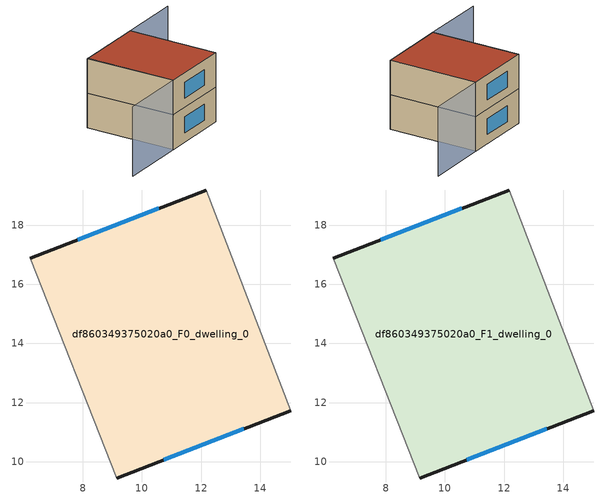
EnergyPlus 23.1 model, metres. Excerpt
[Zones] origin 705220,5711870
df860349375020a0_F0_dwelling_0
 floor ground (EU_floor_Construction): 12.18,19.19 15.04,11.72 9.15,9.45 6.22,16.88 z0
 wall outside (EU_wall_Construction): 12.18,19.19 6.22,16.88 / 9.15,9.45 15.04,11.72 z0:3
 wall adiabatic (EU_wall_Construction): 15.04,11.72 12.18,19.19 / 6.22,16.88 9.15,9.45 z0:3
 window (EU_Window_Construction): 10.57,18.57 7.83,17.5 / 10.74,10.06 13.45,11.11 z0.81:2.19
df860349375020a0_F1_dwelling_0
 floor to df860349375020a0_F0_dwelling_0 (EU_floor_Construction): 12.18,19.19 15.04,11.72 9.15,9.45 6.22,16.88 z3
 wall outside (EU_wall_Construction): 12.18,19.19 6.22,16.88 / 9.15,9.45 15.04,11.72 z3:6
 wall adiabatic (EU_wall_Construction): 15.04,11.72 12.18,19.19 / 6.22,16.88 9.15,9.45 z3:6
 window (EU_Window_Construction): 10.57,18.57 7.83,17.5 / 10.74,10.06 13.45,11.11 z3.81:5.19
 roof outside (EU_roof_Construction): 15.04,11.72 12.18,19.19 6.22,16.88 9.15,9.45 z6
shading: 6.26,16.9 9.15,9.45 / 9.15,9.45 3.54,7.27 / 15.04,11.72 12.15,19.18 / 12.15,19.18 17.4,21.22 z0:6
[Building]
EU S2 Campaign: North Axis=0; Terrain=City; Solar Distribution=FullExterior
[Site:Location]
London: Latitude=51.5; Longitude=-0.5; Time Zone=0; Elevation=25
[SizingPeriod:WeatherFileDays]
AnnualSizingPeriod: Begin Month=1; Begin Day of Month=1; End Month=12; End Day of Month=31; Day of Week for Start Day=Monday; Use Weather File Daylight Saving Period=No; Use Weather File Rain and Snow Indicators=No
[MATERIAL]
EU_InternalMass_Material: Roughness=MediumRough; Thickness=0.1; Conductivity=1; Density=1800; Specific Heat=900; Thermal Absorptance=0.9; Solar Absorptance=0.7; Visible Absorptance=0.7
[MATERIAL:NOMASS] Roughness=MediumRough; Thermal Absorptance=0.9; Solar Absorptance=0.7; Visible Absorptance=0.7
Name | Thermal Resistance
EU_wall_NoMass | 0.727863
EU_roof_NoMass | 0.773354
EU_floor_NoMass | 1.79329
[WINDOWMATERIAL:SIMPLEGLAZINGSYSTEM]
EU_Window_SimpleGlazing: UFactor=2.58614; Solar Heat Gain Coefficient=0.76; Visible Transmittance=0.76
[CONSTRUCTION]
EU_wall_Construction: EU_wall_NoMass
EU_roof_Construction: EU_roof_NoMass
EU_floor_Construction: EU_floor_NoMass
EU_Window_Construction: EU_Window_SimpleGlazing
EU_InternalMass_Construction: EU_InternalMass_Material
[ZONE] Type=1; Multiplier=1; Ceiling Height=autocalculate; Floor Area=autocalculate; Part of Total Floor Area=Yes
Name | Volume
df860349375020a0_F0_dwelling_0 | 152.409
df860349375020a0_F1_dwelling_0 | 152.408
[INTERNALMASS] Construction=EU_InternalMass_Construction; Surface Area=50.8029
Name | Zone or ZoneList
df860349375020a0_F0_dwelling_0_EU_InternalMass | df860349375020a0_F0_dwelling_0
df860349375020a0_F1_dwelling_0_EU_InternalMass | df860349375020a0_F1_dwelling_0
[OTHEREQUIPMENT] Fuel Type=Electricity; Design Level Calculation Method=Watts/Area; Power per Zone Floor Area=1; Fraction Latent=0; Fraction Radiant=0; Fraction Lost=0; Carbon Dioxide Generation Rate=0; EndUse Subcategory=EU_Step8_InternalGains
Name | Zone or ZoneList or Space or SpaceList | Schedule
EU_Step8_InternalGain_df860349375020a0_F0_dwelling_0_f000 | df860349375020a0_F0_dwelling_0 | EU_Step8_GainSchedule_df860349375020a0_F0_dwelling_0_f000
EU_Step8_InternalGain_df860349375020a0_F1_dwelling_0_f000 | df860349375020a0_F1_dwelling_0 | EU_Step8_GainSchedule_df860349375020a0_F1_dwelling_0_f000
[ZONEVENTILATION:DESIGNFLOWRATE] Schedule=EU_AlwaysOn; Design Flow Rate Calculation Method=AirChanges/Hour; Air Changes per Hour=0.484901; Ventilation Type=Natural; Fan Pressure Rise=0; Fan Total Efficiency=1; Constant Term Coefficient=1; Temperature Term Coefficient=0; Velocity Term Coefficient=0; Velocity Squared Term Coefficient=0; Minimum Indoor Temperature=-100; Maximum Indoor Temperature=100; Delta Temperature=-100; Minimum Outdoor Temperature=-100; Maximum Outdoor Temperature=100; Maximum Wind Speed=40
Name | Zone or ZoneList or Space or SpaceList
EU_ConstantAir_df860349375020a0_F0_dwelling_0 | df860349375020a0_F0_dwelling_0
EU_ConstantAir_df860349375020a0_F1_dwelling_0 | df860349375020a0_F1_dwelling_0
[HVACTEMPLATE:THERMOSTAT] Constant Heating Setpoint=20; Constant Cooling Setpoint=50
EU_HeatOnly_df860349375020a0_F0_dwelling_0; EU_HeatOnly_df860349375020a0_F1_dwelling_0
[HVACTEMPLATE:ZONE:IDEALLOADSAIRSYSTEM] System Availability Schedule=EU_AlwaysOn; Maximum Heating Supply Air Temperature=50; Minimum Cooling Supply Air Temperature=13; Maximum Heating Supply Air Humidity Ratio=0.0156; Minimum Cooling Supply Air Humidity Ratio=0.0077; Heating Limit=NoLimit; Cooling Limit=NoLimit; Heating Availability Schedule=EU_AlwaysOn; Cooling Availability Schedule=EU_CoolingOff; Dehumidification Control Type=ConstantSensibleHeatRatio; Cooling Sensible Heat Ratio=0.7; Dehumidification Setpoint=60; Humidification Control Type=None; Humidification Setpoint=30; Outdoor Air Method=None; Outdoor Air Flow Rate per Person=0.00944; Outdoor Air Flow Rate per Zone Floor Area=0; Outdoor Air Flow Rate per Zone=0; Demand Controlled Ventilation Type=None; Outdoor Air Economizer Type=NoEconomizer; Heat Recovery Type=None; Sensible Heat Recovery Effectiveness=0.7; Latent Heat Recovery Effectiveness=0.65
Name | Template Thermostat
df860349375020a0_F0_dwelling_0 | EU_HeatOnly_df860349375020a0_F0_dwelling_0
df860349375020a0_F1_dwelling_0 | EU_HeatOnly_df860349375020a0_F1_dwelling_0
[SIZING:ZONE] Zone Cooling Design Supply Air Temperature Input Method=SupplyAirTemperature; Zone Cooling Design Supply Air Temperature=13; Zone Heating Design Supply Air Temperature Input Method=SupplyAirTemperature; Zone Heating Design Supply Air Temperature=50; Zone Cooling Design Supply Air Humidity Ratio=0.008; Zone Heating Design Supply Air Humidity Ratio=0.008; Cooling Design Air Flow Method=DesignDay; Cooling Design Air Flow Rate=0; Cooling Minimum Air Flow per Zone Floor Area=0.000762; Cooling Minimum Air Flow=0; Cooling Minimum Air Flow Fraction=0.2; Heating Design Air Flow Method=DesignDay; Heating Design Air Flow Rate=0; Heating Maximum Air Flow per Zone Floor Area=0.002032; Heating Maximum Air Flow=0.141576; Heating Maximum Air Flow Fraction=0.3; Account for Dedicated Outdoor Air System=No; Dedicated Outdoor Air System Control Strategy=NeutralSupplyAir; Dedicated Outdoor Air Low Setpoint Temperature for Design=autosize; Dedicated Outdoor Air High Setpoint Temperature for Design=autosize; Zone Load Sizing Method=Sensible Load Only No Latent Load; Zone Latent Cooling Design Supply Air Humidity Ratio Input Method=HumidityRatioDifference; Zone Cooling Design Supply Air Humidity Ratio Difference=0.005; Zone Latent Heating Design Supply Air Humidity Ratio Input Method=HumidityRatioDifference; Zone Humidification Design Supply Air Humidity Ratio Difference=0.005
df860349375020a0_F0_dwelling_0; df860349375020a0_F1_dwelling_0
[SCHEDULE:CONSTANT]
Name | Hourly Value
EU_AlwaysOn | 1
EU_CoolingOff | 0
[SCHEDULE:FILE] Column Number=1; Rows to Skip at Top=0; Number of Hours of Data=8760; Column Separator=Comma; Interpolate to Timestep=No; Minutes per Item=60; Adjust Schedule for Daylight Savings=Yes
Name | File
EU_Step8_GainSchedule_df860349375020a0_F0_dwelling_0_f000 | ../../schedules/df860349375020a0/df860349375020a0_F0_dwelling_0_f000_gain.csv
EU_Step8_GainSchedule_df860349375020a0_F1_dwelling_0_f000 | ../../schedules/df860349375020a0/df860349375020a0_F1_dwelling_0_f000_gain.csv
